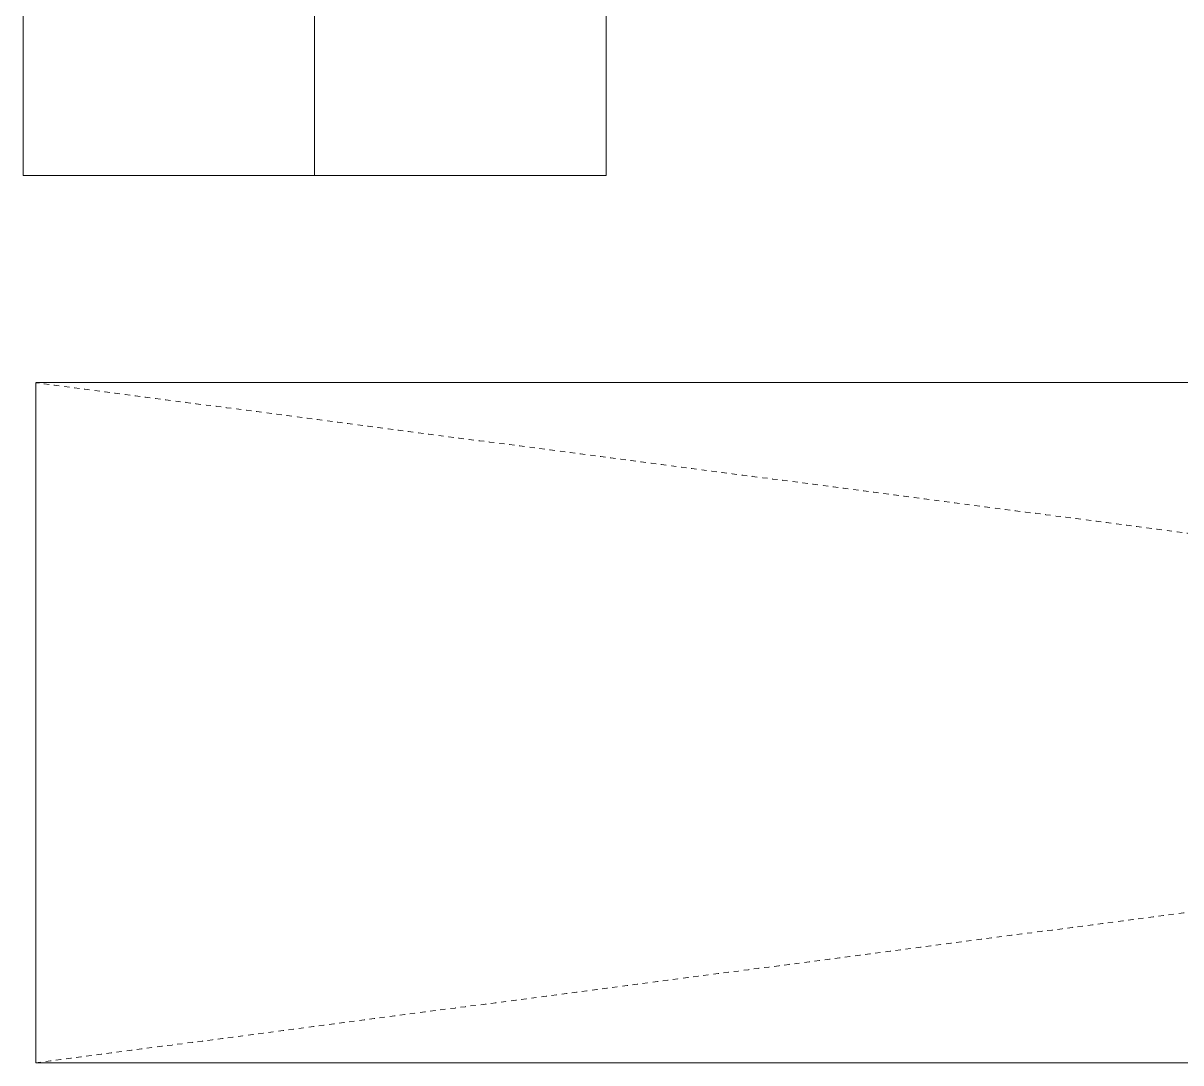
# Model space of a CAD drawing. Header units: inches. Extents: x 354311 to 431061, y 371078 to 433204.
# Drawn here: x 368794 to 380710, y 371378 to 382078 of the extents above; entities that cross this region are included whole.
import ezdxf

# ---------------------------------------------------------------- set-up
doc = ezdxf.new("R2010")
doc.units = ezdxf.units.IN
doc.header["$LTSCALE"] = 250
doc.header["$MEASUREMENT"] = 0
doc.linetypes.add('1600_2512', pattern=[0.42, 0.2, -0.01, 0.01, -0.2])
doc.linetypes.add('Volllinie', pattern=[0])
doc.layers.add('Grundebene', color=7, linetype='Continuous')

msp = doc.modelspace()

# ---------------------------------------------------------------- linework, layer by layer
at = {"layer": 'Grundebene', "color": 18, "linetype": 'Continuous', "lineweight": 13, "true_color": 0x000000}
for p, q in [((368794, 380509), (368794, 383509)), ((371794, 383509), (371794, 380509)), ((374794, 383509), (374794, 380509)), ((371794, 380509), (368794, 380509)), ((374794, 380509), (371794, 380509)), ((368923, 378378), (395719, 378378))]:
    msp.add_line(p, q, dxfattribs=at)
at = {"layer": 'Grundebene', "color": 18, "linetype": '1600_2512', "lineweight": 13, "true_color": 0x000000}
for p, q in [((395715, 374878), (368923, 378377)), ((368923, 371378), (395715, 374878))]:
    msp.add_line(p, q, dxfattribs=at)
at = {"layer": 'Grundebene', "color": 18, "linetype": 'Volllinie', "lineweight": 9, "true_color": 0x000000}
for q in [(368923, 378377), (395719, 371378)]:
    msp.add_line((368923, 371378), q, dxfattribs=at)

doc.saveas('drawing.dxf')
